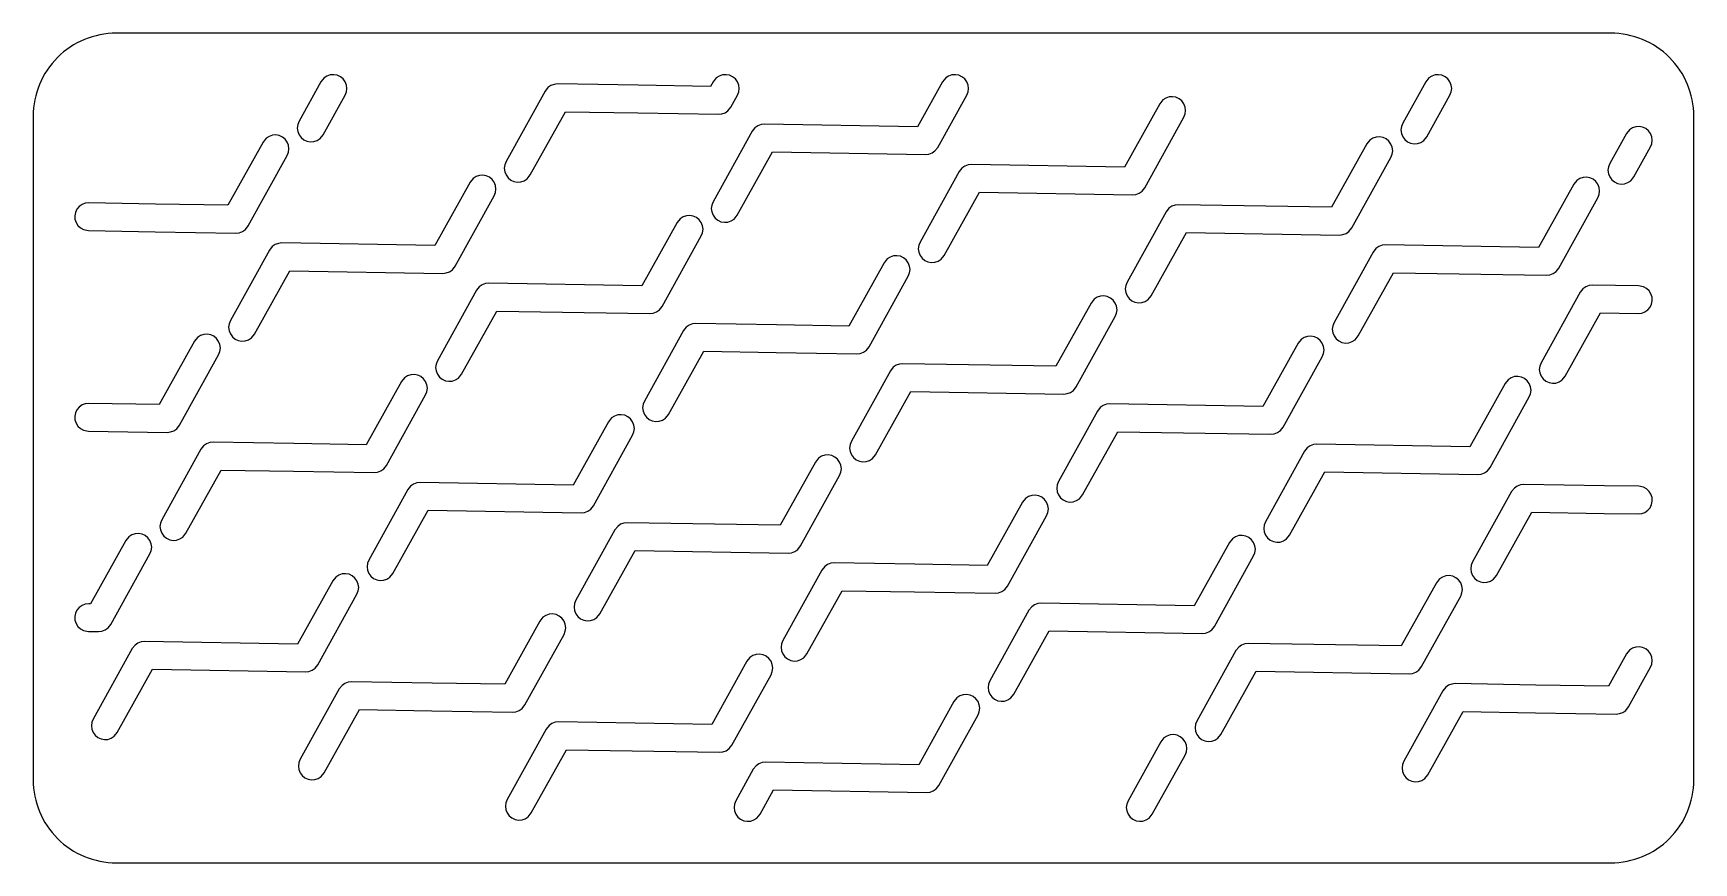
# Model space of a CAD drawing. Header units: millimetres. Extents: x -30 to 30, y -15 to 15.
import ezdxf

# ---------------------------------------------------------------- set-up
doc = ezdxf.new("R2010")
doc.units = ezdxf.units.MM
doc.layers.add('CUTOUTS', color=1, linetype='CONTINUOUS')
doc.layers.add('OUTLINE', color=7, linetype='CONTINUOUS')

msp = doc.modelspace()

# ---------------------------------------------------------------- linework, layer by layer
at = {"layer": 'CUTOUTS'}
for points in [[(-19.859, 11.081), (-19.74, 11.122), (-19.634, 11.191), (-19.522, 11.328), (-18.729, 12.757), (-18.682, 12.875), (-18.666, 13), (-18.682, 13.125), (-18.729, 13.242), (-18.803, 13.344), (-18.901, 13.424), (-19.016, 13.477), (-19.14, 13.499), (-19.266, 13.49), (-19.385, 13.449), (-19.491, 13.38), (-19.603, 13.243), (-20.396, 11.814), (-20.443, 11.696), (-20.459, 11.571), (-20.443, 11.446), (-20.396, 11.329), (-20.322, 11.227), (-20.224, 11.147), (-20.109, 11.094), (-19.985, 11.072)], [(-12.38, 9.625), (-12.261, 9.666), (-12.155, 9.735), (-12.043, 9.872), (-10.773, 12.159), (-8.158, 12.115), (-5.242, 12.066), (-5.117, 12.08), (-4.999, 12.125), (-4.896, 12.198), (-4.797, 12.323), (-4.556, 12.757), (-4.509, 12.874), (-4.493, 13), (-4.509, 13.125), (-4.556, 13.242), (-4.63, 13.344), (-4.728, 13.424), (-4.843, 13.477), (-4.967, 13.499), (-5.093, 13.49), (-5.212, 13.449), (-5.318, 13.38), (-5.43, 13.243), (-5.525, 13.071), (-8.142, 13.115), (-11.057, 13.164), (-11.182, 13.15), (-11.3, 13.105), (-11.403, 13.032), (-11.502, 12.907), (-12.917, 10.358), (-12.964, 10.24), (-12.98, 10.115), (-12.964, 9.99), (-12.917, 9.873), (-12.843, 9.771), (-12.745, 9.691), (-12.63, 9.638), (-12.506, 9.616)], [(-4.9, 8.17), (-4.781, 8.211), (-4.675, 8.28), (-4.563, 8.417), (-3.293, 10.704), (2.237, 10.611), (2.362, 10.625), (2.48, 10.67), (2.583, 10.743), (2.682, 10.868), (3.731, 12.757), (3.778, 12.874), (3.794, 13), (3.778, 13.125), (3.731, 13.242), (3.657, 13.344), (3.559, 13.424), (3.444, 13.477), (3.32, 13.499), (3.194, 13.49), (3.075, 13.449), (2.969, 13.38), (2.857, 13.243), (1.954, 11.616), (-3.577, 11.709), (-3.702, 11.695), (-3.82, 11.65), (-3.923, 11.577), (-4.022, 11.452), (-5.437, 8.903), (-5.484, 8.785), (-5.5, 8.66), (-5.484, 8.535), (-5.437, 8.418), (-5.363, 8.316), (-5.265, 8.236), (-5.15, 8.183), (-5.026, 8.161)], [(20.019, 11.01), (20.138, 11.051), (20.244, 11.12), (20.356, 11.257), (21.189, 12.757), (21.236, 12.874), (21.252, 13), (21.236, 13.125), (21.189, 13.242), (21.115, 13.344), (21.017, 13.424), (20.902, 13.477), (20.778, 13.499), (20.652, 13.49), (20.533, 13.449), (20.427, 13.38), (20.315, 13.243), (19.482, 11.743), (19.435, 11.626), (19.419, 11.5), (19.435, 11.375), (19.482, 11.258), (19.556, 11.156), (19.654, 11.076), (19.769, 11.023), (19.893, 11.001)], [(2.58, 6.715), (2.699, 6.756), (2.805, 6.825), (2.917, 6.962), (4.187, 9.249), (9.717, 9.156), (9.842, 9.17), (9.96, 9.215), (10.063, 9.288), (10.162, 9.413), (11.577, 11.962), (11.624, 12.08), (11.64, 12.205), (11.624, 12.33), (11.577, 12.447), (11.503, 12.549), (11.405, 12.629), (11.29, 12.682), (11.166, 12.704), (11.04, 12.695), (10.921, 12.654), (10.815, 12.585), (10.703, 12.448), (9.433, 10.161), (3.903, 10.254), (3.778, 10.24), (3.66, 10.195), (3.557, 10.122), (3.458, 9.997), (2.043, 7.448), (1.996, 7.33), (1.98, 7.205), (1.996, 7.08), (2.043, 6.963), (2.117, 6.861), (2.215, 6.781), (2.33, 6.728), (2.454, 6.706)], [(27.498, 9.555), (27.617, 9.596), (27.723, 9.665), (27.835, 9.802), (28.437, 10.886), (28.484, 11.003), (28.5, 11.129), (28.484, 11.254), (28.437, 11.371), (28.363, 11.473), (28.265, 11.553), (28.15, 11.606), (28.026, 11.628), (27.9, 11.619), (27.781, 11.578), (27.675, 11.509), (27.563, 11.372), (26.961, 10.288), (26.914, 10.171), (26.898, 10.045), (26.914, 9.92), (26.961, 9.803), (27.035, 9.701), (27.133, 9.621), (27.248, 9.568), (27.372, 9.546)], [(-22.556, 7.785), (-22.438, 7.83), (-22.335, 7.903), (-22.236, 8.028), (-20.821, 10.578), (-20.774, 10.696), (-20.758, 10.821), (-20.774, 10.946), (-20.821, 11.063), (-20.895, 11.165), (-20.993, 11.245), (-21.108, 11.298), (-21.232, 11.32), (-21.358, 11.311), (-21.477, 11.27), (-21.583, 11.201), (-21.695, 11.064), (-22.965, 8.776), (-25.579, 8.821), (-27.992, 8.862), (-28.117, 8.848), (-28.235, 8.803), (-28.338, 8.73), (-28.42, 8.634), (-28.474, 8.52), (-28.499, 8.396), (-28.492, 8.27), (-28.453, 8.15), (-28.385, 8.044), (-28.293, 7.957), (-28.183, 7.897), (-28.008, 7.862), (-25.596, 7.821), (-22.681, 7.771)], [(10.059, 5.26), (10.178, 5.301), (10.284, 5.37), (10.396, 5.507), (11.666, 7.794), (17.196, 7.701), (17.321, 7.715), (17.439, 7.76), (17.542, 7.833), (17.641, 7.958), (19.057, 10.507), (19.104, 10.624), (19.12, 10.75), (19.104, 10.875), (19.057, 10.992), (18.983, 11.094), (18.885, 11.174), (18.771, 11.227), (18.646, 11.249), (18.52, 11.24), (18.401, 11.199), (18.295, 11.13), (18.183, 10.993), (16.913, 8.706), (11.382, 8.799), (11.257, 8.785), (11.139, 8.74), (11.036, 8.667), (10.937, 8.542), (9.522, 5.993), (9.475, 5.875), (9.459, 5.75), (9.475, 5.625), (9.522, 5.508), (9.596, 5.406), (9.694, 5.326), (9.809, 5.273), (9.933, 5.251)], [(-22.339, 3.875), (-22.22, 3.916), (-22.114, 3.985), (-22.002, 4.122), (-20.732, 6.409), (-15.202, 6.316), (-15.077, 6.33), (-14.959, 6.375), (-14.856, 6.448), (-14.757, 6.573), (-13.342, 9.122), (-13.295, 9.24), (-13.279, 9.365), (-13.295, 9.49), (-13.342, 9.607), (-13.416, 9.709), (-13.514, 9.789), (-13.629, 9.842), (-13.753, 9.864), (-13.879, 9.855), (-13.998, 9.814), (-14.104, 9.745), (-14.216, 9.608), (-15.486, 7.321), (-21.016, 7.414), (-21.141, 7.4), (-21.259, 7.355), (-21.362, 7.282), (-21.461, 7.157), (-22.876, 4.608), (-22.923, 4.49), (-22.939, 4.365), (-22.923, 4.24), (-22.876, 4.123), (-22.802, 4.021), (-22.704, 3.941), (-22.589, 3.888), (-22.465, 3.866)], [(17.539, 3.805), (17.658, 3.846), (17.764, 3.915), (17.876, 4.052), (19.146, 6.339), (24.676, 6.246), (24.801, 6.26), (24.919, 6.305), (25.022, 6.378), (25.121, 6.503), (26.536, 9.052), (26.583, 9.17), (26.599, 9.295), (26.583, 9.42), (26.536, 9.537), (26.462, 9.639), (26.364, 9.719), (26.249, 9.772), (26.125, 9.794), (25.999, 9.785), (25.88, 9.744), (25.774, 9.675), (25.662, 9.538), (24.392, 7.251), (18.862, 7.344), (18.737, 7.33), (18.619, 7.285), (18.516, 7.212), (18.417, 7.087), (17.002, 4.538), (16.955, 4.42), (16.939, 4.295), (16.955, 4.17), (17.002, 4.053), (17.076, 3.951), (17.174, 3.871), (17.289, 3.818), (17.413, 3.796)], [(-14.859, 2.42), (-14.74, 2.461), (-14.634, 2.53), (-14.522, 2.667), (-13.252, 4.954), (-7.722, 4.861), (-7.597, 4.875), (-7.479, 4.92), (-7.376, 4.993), (-7.277, 5.118), (-5.862, 7.667), (-5.815, 7.785), (-5.799, 7.91), (-5.815, 8.035), (-5.862, 8.152), (-5.936, 8.254), (-6.034, 8.334), (-6.149, 8.387), (-6.273, 8.409), (-6.399, 8.4), (-6.518, 8.359), (-6.624, 8.29), (-6.736, 8.153), (-8.006, 5.866), (-13.536, 5.959), (-13.661, 5.945), (-13.779, 5.9), (-13.882, 5.827), (-13.981, 5.702), (-15.396, 3.153), (-15.443, 3.035), (-15.459, 2.91), (-15.443, 2.785), (-15.396, 2.668), (-15.322, 2.566), (-15.224, 2.486), (-15.109, 2.433), (-14.985, 2.411)], [(-7.38, 0.965), (-7.261, 1.006), (-7.155, 1.075), (-7.043, 1.212), (-5.773, 3.499), (-3.158, 3.455), (-0.242, 3.406), (-0.117, 3.42), (0.001, 3.465), (0.104, 3.538), (0.203, 3.663), (1.618, 6.212), (1.665, 6.33), (1.681, 6.455), (1.665, 6.58), (1.618, 6.697), (1.544, 6.799), (1.446, 6.879), (1.331, 6.932), (1.207, 6.954), (1.081, 6.945), (0.962, 6.904), (0.856, 6.835), (0.744, 6.698), (-0.526, 4.411), (-3.142, 4.455), (-6.057, 4.504), (-6.182, 4.49), (-6.3, 4.445), (-6.403, 4.372), (-6.502, 4.247), (-7.917, 1.698), (-7.964, 1.58), (-7.98, 1.455), (-7.964, 1.33), (-7.917, 1.213), (-7.843, 1.111), (-7.745, 1.031), (-7.63, 0.978), (-7.506, 0.956)], [(0.1, -0.49), (0.219, -0.449), (0.325, -0.38), (0.437, -0.243), (1.707, 2.044), (7.237, 1.951), (7.362, 1.965), (7.48, 2.01), (7.583, 2.083), (7.682, 2.208), (9.097, 4.757), (9.144, 4.875), (9.16, 5), (9.144, 5.125), (9.097, 5.242), (9.023, 5.344), (8.925, 5.424), (8.81, 5.477), (8.686, 5.499), (8.56, 5.49), (8.441, 5.449), (8.335, 5.38), (8.223, 5.243), (6.953, 2.956), (1.423, 3.049), (1.298, 3.035), (1.18, 2.99), (1.077, 2.917), (0.978, 2.792), (-0.437, 0.243), (-0.484, 0.125), (-0.5, 0), (-0.484, -0.125), (-0.437, -0.242), (-0.363, -0.344), (-0.265, -0.424), (-0.15, -0.477), (-0.026, -0.499)], [(25.019, 2.35), (25.138, 2.391), (25.244, 2.46), (25.356, 2.597), (26.626, 4.884), (27.992, 4.861), (28.117, 4.875), (28.235, 4.92), (28.338, 4.993), (28.42, 5.089), (28.474, 5.203), (28.499, 5.327), (28.492, 5.453), (28.453, 5.573), (28.385, 5.68), (28.293, 5.766), (28.183, 5.826), (28.008, 5.861), (26.342, 5.889), (26.217, 5.875), (26.099, 5.83), (25.996, 5.757), (25.897, 5.632), (24.482, 3.083), (24.435, 2.965), (24.419, 2.84), (24.435, 2.715), (24.482, 2.598), (24.556, 2.496), (24.654, 2.416), (24.769, 2.363), (24.893, 2.341)], [(-25.036, 0.58), (-24.918, 0.625), (-24.815, 0.698), (-24.716, 0.823), (-23.301, 3.372), (-23.254, 3.49), (-23.238, 3.615), (-23.254, 3.74), (-23.301, 3.857), (-23.375, 3.959), (-23.473, 4.039), (-23.588, 4.092), (-23.712, 4.114), (-23.838, 4.105), (-23.957, 4.064), (-24.063, 3.995), (-24.175, 3.858), (-25.445, 1.571), (-27.992, 1.614), (-28.117, 1.6), (-28.235, 1.555), (-28.338, 1.482), (-28.42, 1.386), (-28.474, 1.272), (-28.499, 1.148), (-28.492, 1.022), (-28.453, 0.902), (-28.385, 0.795), (-28.293, 0.709), (-28.183, 0.649), (-28.008, 0.614), (-25.161, 0.566)], [(7.58, -1.945), (7.699, -1.904), (7.805, -1.835), (7.917, -1.698), (9.187, 0.589), (14.717, 0.496), (14.842, 0.51), (14.96, 0.555), (15.063, 0.628), (15.162, 0.753), (16.577, 3.302), (16.624, 3.42), (16.64, 3.545), (16.624, 3.67), (16.577, 3.787), (16.503, 3.889), (16.405, 3.969), (16.29, 4.022), (16.166, 4.044), (16.04, 4.035), (15.921, 3.994), (15.815, 3.925), (15.703, 3.788), (14.433, 1.501), (8.903, 1.594), (8.778, 1.58), (8.66, 1.535), (8.557, 1.462), (8.458, 1.337), (7.043, -1.212), (6.996, -1.33), (6.98, -1.455), (6.996, -1.58), (7.043, -1.697), (7.117, -1.799), (7.215, -1.879), (7.33, -1.932), (7.454, -1.954)], [(-24.819, -3.33), (-24.7, -3.289), (-24.594, -3.22), (-24.482, -3.083), (-23.212, -0.796), (-20.596, -0.84), (-17.681, -0.889), (-17.556, -0.875), (-17.438, -0.83), (-17.335, -0.757), (-17.236, -0.632), (-15.821, 1.917), (-15.774, 2.035), (-15.758, 2.16), (-15.774, 2.285), (-15.821, 2.402), (-15.895, 2.504), (-15.993, 2.584), (-16.108, 2.637), (-16.232, 2.659), (-16.358, 2.65), (-16.477, 2.609), (-16.583, 2.54), (-16.695, 2.403), (-17.965, 0.116), (-20.58, 0.16), (-23.496, 0.209), (-23.621, 0.195), (-23.739, 0.15), (-23.842, 0.077), (-23.941, -0.048), (-25.356, -2.597), (-25.403, -2.715), (-25.419, -2.84), (-25.403, -2.965), (-25.356, -3.082), (-25.282, -3.184), (-25.184, -3.264), (-25.069, -3.317), (-24.945, -3.339)], [(15.059, -3.4), (15.178, -3.359), (15.284, -3.29), (15.396, -3.153), (16.666, -0.866), (22.196, -0.959), (22.321, -0.945), (22.439, -0.9), (22.542, -0.827), (22.641, -0.702), (24.057, 1.847), (24.104, 1.964), (24.12, 2.09), (24.104, 2.215), (24.057, 2.332), (23.983, 2.434), (23.885, 2.514), (23.771, 2.567), (23.646, 2.589), (23.52, 2.58), (23.401, 2.539), (23.295, 2.47), (23.183, 2.333), (21.913, 0.046), (16.382, 0.139), (16.257, 0.125), (16.139, 0.08), (16.036, 0.007), (15.937, -0.118), (14.522, -2.667), (14.475, -2.785), (14.459, -2.91), (14.475, -3.035), (14.522, -3.152), (14.596, -3.254), (14.694, -3.334), (14.809, -3.387), (14.933, -3.409)], [(-17.339, -4.785), (-17.22, -4.744), (-17.114, -4.675), (-17.002, -4.538), (-15.732, -2.251), (-10.202, -2.344), (-10.077, -2.33), (-9.959, -2.285), (-9.856, -2.212), (-9.757, -2.087), (-8.342, 0.462), (-8.295, 0.58), (-8.279, 0.705), (-8.295, 0.83), (-8.342, 0.947), (-8.416, 1.049), (-8.514, 1.129), (-8.629, 1.182), (-8.753, 1.204), (-8.879, 1.195), (-8.998, 1.154), (-9.104, 1.085), (-9.216, 0.948), (-10.486, -1.339), (-16.016, -1.246), (-16.141, -1.26), (-16.259, -1.305), (-16.362, -1.378), (-16.461, -1.503), (-17.876, -4.052), (-17.923, -4.17), (-17.939, -4.295), (-17.923, -4.42), (-17.876, -4.537), (-17.802, -4.639), (-17.704, -4.719), (-17.589, -4.772), (-17.465, -4.794)], [(-9.859, -6.24), (-9.74, -6.199), (-9.634, -6.13), (-9.522, -5.993), (-8.252, -3.706), (-2.722, -3.799), (-2.597, -3.785), (-2.479, -3.74), (-2.376, -3.667), (-2.277, -3.542), (-0.862, -0.993), (-0.815, -0.875), (-0.799, -0.75), (-0.815, -0.625), (-0.862, -0.508), (-0.936, -0.406), (-1.034, -0.326), (-1.149, -0.273), (-1.273, -0.251), (-1.399, -0.26), (-1.518, -0.301), (-1.624, -0.37), (-1.736, -0.507), (-3.006, -2.794), (-8.536, -2.701), (-8.661, -2.715), (-8.779, -2.76), (-8.882, -2.833), (-8.981, -2.958), (-10.396, -5.507), (-10.443, -5.625), (-10.459, -5.75), (-10.443, -5.875), (-10.396, -5.992), (-10.322, -6.094), (-10.224, -6.174), (-10.109, -6.227), (-9.985, -6.249)], [(-2.38, -7.695), (-2.261, -7.654), (-2.155, -7.585), (-2.043, -7.448), (-0.773, -5.161), (1.842, -5.205), (4.758, -5.254), (4.883, -5.24), (5.001, -5.195), (5.104, -5.122), (5.203, -4.997), (6.618, -2.448), (6.665, -2.33), (6.681, -2.205), (6.665, -2.08), (6.618, -1.963), (6.544, -1.861), (6.446, -1.781), (6.331, -1.728), (6.207, -1.706), (6.081, -1.715), (5.962, -1.756), (5.856, -1.825), (5.744, -1.962), (4.474, -4.249), (1.858, -4.205), (-1.057, -4.156), (-1.182, -4.17), (-1.3, -4.215), (-1.403, -4.288), (-1.502, -4.413), (-2.917, -6.962), (-2.964, -7.08), (-2.98, -7.205), (-2.964, -7.33), (-2.917, -7.447), (-2.843, -7.549), (-2.745, -7.629), (-2.63, -7.682), (-2.506, -7.704)], [(22.539, -4.855), (22.658, -4.814), (22.764, -4.745), (22.876, -4.608), (24.146, -2.321), (26.761, -2.365), (27.991, -2.386), (28.117, -2.372), (28.235, -2.327), (28.338, -2.254), (28.42, -2.158), (28.474, -2.044), (28.499, -1.92), (28.492, -1.794), (28.453, -1.674), (28.385, -1.568), (28.293, -1.481), (28.183, -1.421), (28.009, -1.386), (26.778, -1.365), (23.863, -1.316), (23.737, -1.33), (23.619, -1.375), (23.516, -1.448), (23.417, -1.573), (22.002, -4.122), (21.955, -4.24), (21.939, -4.365), (21.955, -4.49), (22.002, -4.607), (22.076, -4.709), (22.174, -4.789), (22.289, -4.842), (22.413, -4.864)], [(-27.516, -6.625), (-27.398, -6.58), (-27.295, -6.507), (-27.196, -6.382), (-25.781, -3.833), (-25.734, -3.715), (-25.718, -3.59), (-25.734, -3.465), (-25.781, -3.348), (-25.855, -3.246), (-25.953, -3.166), (-26.068, -3.113), (-26.192, -3.091), (-26.318, -3.1), (-26.437, -3.141), (-26.543, -3.21), (-26.655, -3.347), (-27.925, -5.634), (-27.992, -5.633), (-28.117, -5.647), (-28.235, -5.692), (-28.338, -5.765), (-28.42, -5.861), (-28.474, -5.975), (-28.499, -6.099), (-28.491, -6.225), (-28.453, -6.345), (-28.385, -6.452), (-28.293, -6.538), (-28.182, -6.599), (-28.008, -6.633), (-27.641, -6.639)], [(5.1, -9.15), (5.219, -9.109), (5.325, -9.04), (5.437, -8.903), (6.707, -6.616), (12.237, -6.709), (12.362, -6.695), (12.48, -6.65), (12.583, -6.577), (12.682, -6.452), (14.097, -3.903), (14.144, -3.785), (14.16, -3.66), (14.144, -3.535), (14.097, -3.418), (14.023, -3.316), (13.925, -3.236), (13.81, -3.183), (13.686, -3.161), (13.56, -3.17), (13.441, -3.211), (13.335, -3.28), (13.223, -3.417), (11.953, -5.704), (6.423, -5.611), (6.298, -5.625), (6.18, -5.67), (6.077, -5.743), (5.978, -5.868), (4.563, -8.417), (4.516, -8.535), (4.5, -8.66), (4.516, -8.785), (4.563, -8.902), (4.637, -9.004), (4.735, -9.084), (4.85, -9.137), (4.974, -9.159)], [(-27.298, -10.535), (-27.179, -10.494), (-27.073, -10.425), (-26.961, -10.288), (-25.691, -8.001), (-20.161, -8.094), (-20.036, -8.08), (-19.918, -8.035), (-19.815, -7.962), (-19.716, -7.837), (-18.301, -5.288), (-18.254, -5.17), (-18.238, -5.045), (-18.254, -4.92), (-18.301, -4.803), (-18.375, -4.701), (-18.473, -4.621), (-18.588, -4.568), (-18.712, -4.546), (-18.838, -4.555), (-18.957, -4.596), (-19.063, -4.665), (-19.175, -4.802), (-20.445, -7.089), (-25.975, -6.996), (-26.1, -7.01), (-26.218, -7.055), (-26.321, -7.128), (-26.42, -7.253), (-27.835, -9.802), (-27.882, -9.92), (-27.898, -10.045), (-27.882, -10.17), (-27.835, -10.287), (-27.761, -10.389), (-27.663, -10.469), (-27.548, -10.522), (-27.424, -10.544)], [(12.58, -10.605), (12.699, -10.564), (12.805, -10.495), (12.917, -10.358), (14.187, -8.071), (19.717, -8.164), (19.842, -8.15), (19.96, -8.105), (20.063, -8.032), (20.162, -7.907), (21.577, -5.358), (21.624, -5.24), (21.64, -5.115), (21.624, -4.99), (21.577, -4.873), (21.503, -4.771), (21.405, -4.691), (21.29, -4.638), (21.166, -4.616), (21.04, -4.625), (20.921, -4.666), (20.815, -4.735), (20.703, -4.872), (19.433, -7.159), (13.903, -7.066), (13.778, -7.08), (13.66, -7.125), (13.557, -7.198), (13.458, -7.323), (12.043, -9.872), (11.996, -9.99), (11.98, -10.115), (11.996, -10.24), (12.043, -10.357), (12.117, -10.459), (12.215, -10.539), (12.33, -10.592), (12.454, -10.614)], [(-19.819, -11.99), (-19.7, -11.949), (-19.594, -11.88), (-19.482, -11.743), (-18.212, -9.456), (-15.596, -9.5), (-12.681, -9.549), (-12.556, -9.535), (-12.438, -9.49), (-12.335, -9.417), (-12.236, -9.292), (-10.821, -6.743), (-10.774, -6.625), (-10.758, -6.5), (-10.774, -6.375), (-10.821, -6.258), (-10.895, -6.156), (-10.993, -6.076), (-11.108, -6.023), (-11.232, -6.001), (-11.358, -6.01), (-11.477, -6.051), (-11.583, -6.12), (-11.695, -6.257), (-12.965, -8.544), (-15.58, -8.5), (-18.496, -8.451), (-18.621, -8.465), (-18.739, -8.51), (-18.842, -8.583), (-18.941, -8.708), (-20.356, -11.257), (-20.403, -11.375), (-20.419, -11.5), (-20.403, -11.625), (-20.356, -11.742), (-20.282, -11.844), (-20.184, -11.924), (-20.069, -11.977), (-19.945, -11.999)], [(20.059, -12.061), (20.178, -12.02), (20.284, -11.951), (20.396, -11.814), (21.666, -9.526), (24.28, -9.571), (27.195, -9.62), (27.321, -9.606), (27.439, -9.561), (27.542, -9.488), (27.641, -9.363), (28.437, -7.93), (28.484, -7.813), (28.5, -7.687), (28.484, -7.562), (28.437, -7.445), (28.363, -7.343), (28.265, -7.263), (28.151, -7.21), (28.026, -7.188), (27.9, -7.197), (27.781, -7.238), (27.675, -7.307), (27.563, -7.444), (26.913, -8.615), (24.297, -8.571), (21.382, -8.521), (21.257, -8.535), (21.139, -8.58), (21.036, -8.653), (20.937, -8.778), (19.522, -11.328), (19.475, -11.446), (19.459, -11.571), (19.475, -11.696), (19.522, -11.813), (19.596, -11.915), (19.694, -11.995), (19.809, -12.048), (19.933, -12.07)], [(-12.339, -13.445), (-12.22, -13.404), (-12.114, -13.335), (-12.002, -13.198), (-10.732, -10.911), (-5.202, -11.004), (-5.077, -10.99), (-4.959, -10.945), (-4.856, -10.872), (-4.757, -10.747), (-3.342, -8.198), (-3.295, -8.08), (-3.279, -7.955), (-3.295, -7.83), (-3.342, -7.713), (-3.416, -7.611), (-3.514, -7.531), (-3.629, -7.478), (-3.753, -7.456), (-3.879, -7.465), (-3.998, -7.506), (-4.104, -7.575), (-4.216, -7.712), (-5.486, -9.999), (-11.016, -9.906), (-11.141, -9.92), (-11.259, -9.965), (-11.362, -10.038), (-11.461, -10.163), (-12.876, -12.712), (-12.923, -12.83), (-12.939, -12.955), (-12.923, -13.08), (-12.876, -13.197), (-12.802, -13.299), (-12.704, -13.379), (-12.589, -13.432), (-12.465, -13.454)], [(-4.076, -13.49), (-3.957, -13.449), (-3.851, -13.38), (-3.739, -13.243), (-3.252, -12.366), (2.278, -12.459), (2.403, -12.445), (2.521, -12.4), (2.624, -12.327), (2.723, -12.202), (4.138, -9.653), (4.185, -9.535), (4.201, -9.41), (4.185, -9.285), (4.138, -9.168), (4.064, -9.066), (3.966, -8.986), (3.851, -8.933), (3.727, -8.911), (3.601, -8.92), (3.482, -8.961), (3.376, -9.03), (3.264, -9.167), (1.994, -11.454), (-3.536, -11.361), (-3.661, -11.375), (-3.779, -11.42), (-3.882, -11.493), (-3.981, -11.618), (-4.613, -12.757), (-4.66, -12.875), (-4.676, -13), (-4.66, -13.125), (-4.613, -13.242), (-4.539, -13.344), (-4.441, -13.424), (-4.326, -13.477), (-4.202, -13.499)], [(10.096, -13.49), (10.215, -13.449), (10.321, -13.38), (10.433, -13.243), (11.618, -11.108), (11.665, -10.99), (11.681, -10.865), (11.665, -10.74), (11.618, -10.623), (11.544, -10.521), (11.446, -10.441), (11.331, -10.388), (11.207, -10.366), (11.081, -10.375), (10.962, -10.416), (10.856, -10.485), (10.744, -10.622), (9.559, -12.757), (9.512, -12.875), (9.496, -13), (9.512, -13.125), (9.559, -13.242), (9.633, -13.344), (9.731, -13.424), (9.846, -13.477), (9.97, -13.499)]]:
    msp.add_lwpolyline(points, close=True, dxfattribs=at)
at = {"layer": 'OUTLINE'}
msp.add_lwpolyline([(-27, -15), (27, -15, 0.414214), (30, -12), (30, 12, 0.414214), (27, 15), (-27, 15, 0.414214), (-30, 12), (-30, -12, 0.414214)], format="xyb", close=True, dxfattribs=at)

doc.saveas('drawing.dxf')
